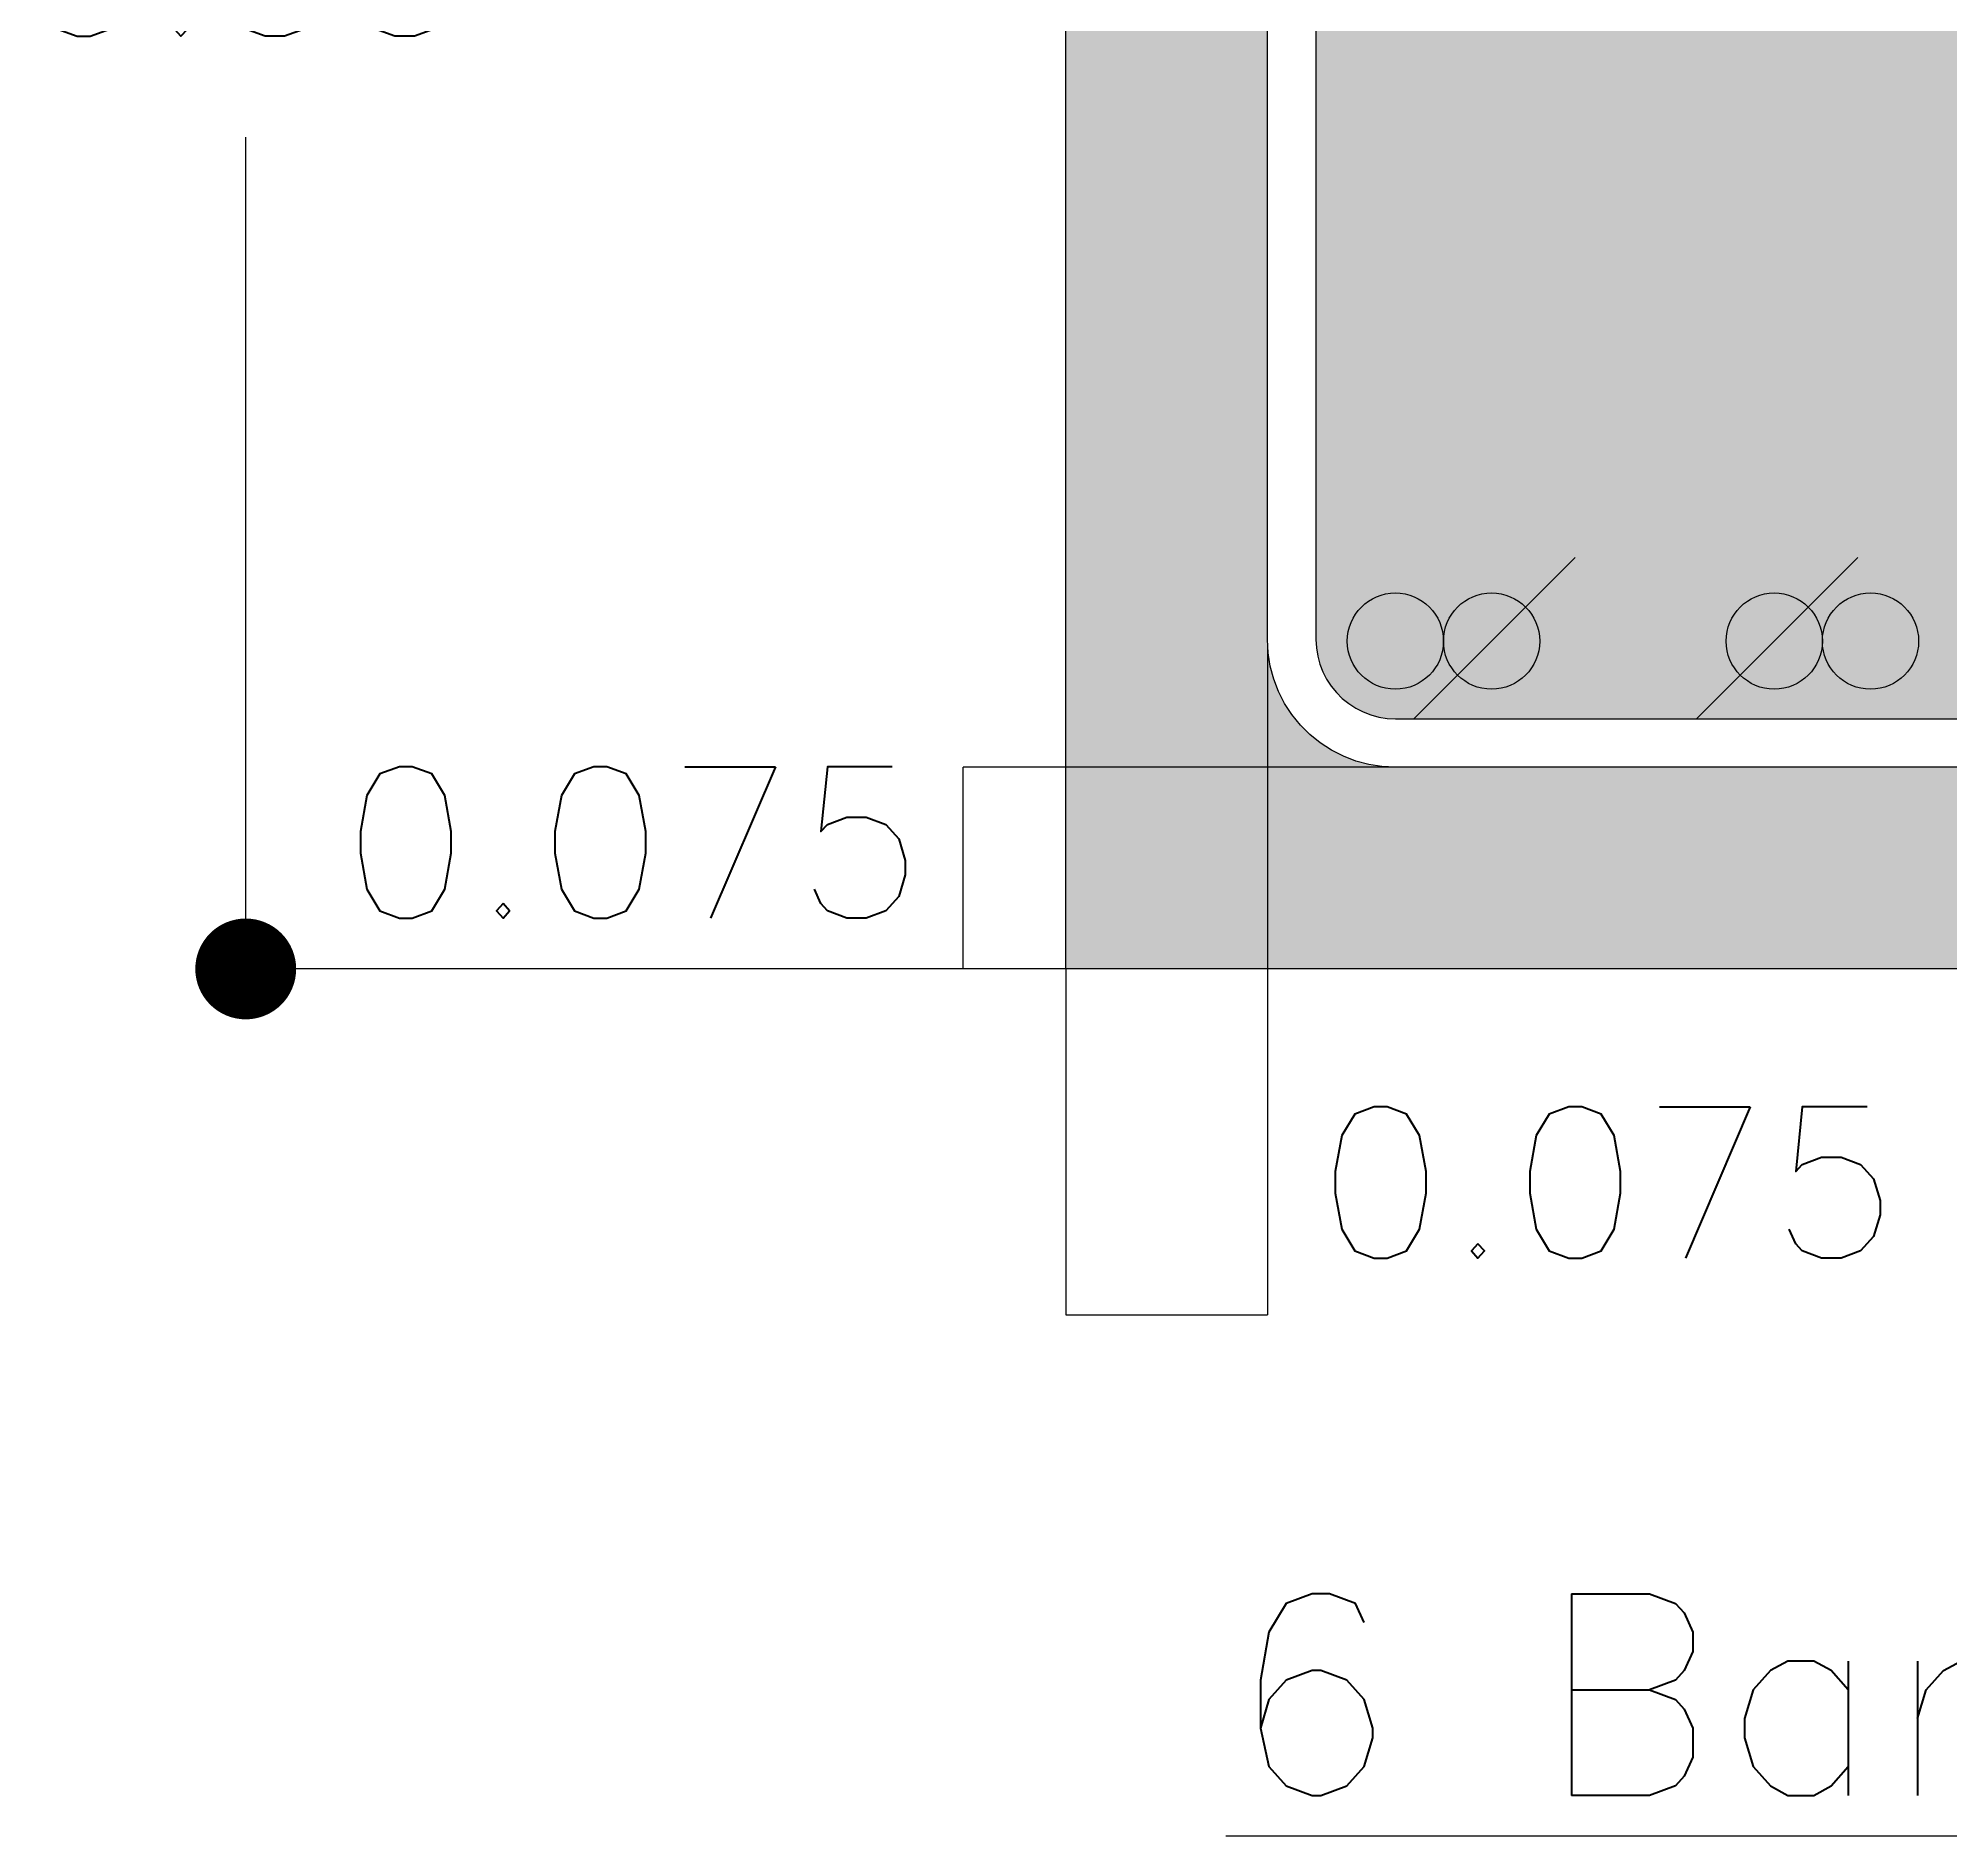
# Model space of a CAD drawing. Header units: millimetres. Extents: x 0 to 212, y -9 to 41.
# Drawn here: x 32.7565 to 33.1354, y -2.5506 to -2.194 of the extents above; entities that cross this region are included whole.
import ezdxf

# ---------------------------------------------------------------- set-up
doc = ezdxf.new("R2010")
doc.units = ezdxf.units.MM
doc.header["$LTSCALE"] = 0.01
doc.header["$PDMODE"] = 3
for name, color, linetype in [('FC_BORDES', 4, 'Continuous'), ('FC_COTAS', 1, 'Continuous'), ('FC_HATCH 254', 254, 'Continuous'), ('FC_R-80', 11, 'Continuous'), ('FC_REFUERZO 2', 1, 'Continuous')]:
    doc.layers.add(name, color=color, linetype=linetype)
doc.styles.add('FC_TEXT1', font='romans.shx')
doc.dimstyles.new('FC_COTAS', dxfattribs={"dimtxt": 0.0015, "dimasz": 0.001, "dimexe": 0, "dimexo": 0, "dimgap": 0.001, "dimtad": 1, "dimtih": 1, "dimtoh": 1, "dimzin": 0, "dimdsep": 46, "dimtxsty": 'FC_TEXT1', "dimblk": 'DOT', "dimcen": 0.09, "dimclrd": 256, "dimclre": 256, "dimclrt": 256, "dimadec": 0, "dimazin": 0, "dimtfac": 1, "dimtix": 1, "dimtmove": 2, "dimatfit": 3, "dimfxl": 1.002, "dimtolj": 1, "dimtzin": 0, "dimlwd": -1, "dimarcsym": 0})

# ---------------------------------------------------------------- blocks, each defined once
blk = doc.blocks.new('*D76')
at = {"layer": 'Defpoints', "color": 0, "transparency": 16777216}
for p in [(33.00018, -2.31328), (32.96018, -2.37862), (33.00018, -2.44722)]:
    blk.add_point(p, dxfattribs=at)
at = {"layer": 'FC_COTAS', "lineweight": -2, "transparency": 16777216}
for p, q in [((33.00018, -2.31328), (33.00018, -2.44722)), ((32.96018, -2.37862), (32.96018, -2.44722))]:
    blk.add_line(p, q, dxfattribs=at)
at = {"layer": 'FC_COTAS', "transparency": 16777216}
blk.add_line((32.96018, -2.44722), (33.00018, -2.44722), dxfattribs=at)
at = {"layer": 'FC_COTAS', "transparency": 16777216, "insert": (33.06761, -2.42097), "char_height": 0.03, "attachment_point": 5, "style": 'FC_TEXT1'}
blk.add_mtext('\\A1;0.075', dxfattribs=at)
blk = doc.blocks.new('_Dot')
at = {"color": 0, "linetype": 'ByBlock', "lineweight": -2}
blk.add_line((-0.5, 0), (-1, 0), dxfattribs=at)
at = {"color": 0, "linetype": 'ByBlock', "const_width": 0.5}
blk.add_lwpolyline([(-0.25, 0, 1), (0.25, 0, 1)], format="xyb", close=True, dxfattribs=at)
blk = doc.blocks.new('*D77')
at = {"layer": 'Defpoints', "color": 0, "transparency": 16777216}
for p in [(32.93982, -2.33862), (33.02552, -2.33862), (32.96018, -2.37862)]:
    blk.add_point(p, dxfattribs=at)
at = {"layer": 'FC_COTAS', "lineweight": -2, "transparency": 16777216}
for p, q in [((33.02552, -2.33862), (32.93982, -2.33862)), ((32.96018, -2.37862), (32.93982, -2.37862))]:
    blk.add_line(p, q, dxfattribs=at)
at = {"layer": 'FC_COTAS', "transparency": 16777216}
blk.add_line((32.93982, -2.37862), (32.93982, -2.33862), dxfattribs=at)
at = {"layer": 'FC_COTAS', "transparency": 16777216, "insert": (32.87433, -2.35352), "char_height": 0.03, "attachment_point": 5, "style": 'FC_TEXT1'}
blk.add_mtext('\\A1;0.075', dxfattribs=at)
blk = doc.blocks.new('*D220')
at = {"layer": 'Defpoints', "color": 0, "transparency": 16777216}
for p in [(32.79759, -1.97862), (32.96018, -1.97862), (32.96018, -2.37862)]:
    blk.add_point(p, dxfattribs=at)
at = {"layer": 'FC_COTAS', "lineweight": -2, "transparency": 16777216}
for p, q in [((32.96018, -1.97862), (32.79759, -1.97862)), ((32.96018, -2.37862), (32.79759, -2.37862))]:
    blk.add_line(p, q, dxfattribs=at)
at = {"layer": 'FC_COTAS', "transparency": 16777216}
for p, q in [((32.79759, -1.99862), (32.79759, -2.14362)), ((32.79759, -2.35862), (32.79759, -2.21362))]:
    blk.add_line(p, q, dxfattribs=at)
at = {"layer": 'FC_COTAS', "transparency": 16777216, "xscale": 0.02, "yscale": 0.02, "zscale": 0.02}
for p, rotation in [((32.79759, -1.97862), 90), ((32.79759, -2.37862), 270)]:
    blk.add_blockref('_Dot', p, dxfattribs=dict(at, rotation=rotation))
at = {"layer": 'FC_COTAS', "transparency": 16777216, "insert": (32.79759, -2.17862), "char_height": 0.03, "attachment_point": 5, "style": 'FC_TEXT1'}
blk.add_mtext('\\A1;0.35', dxfattribs=at)
blk = doc.blocks.new('*U40')
at = {"color": 0, "ltscale": 1.5}
blk.add_lwpolyline([(-0.06484, -0.00961), (-0.06485, -0.0096)], dxfattribs=at)
blk.add_wipeout([(-0.08279, 0), (0.08466, 0), (0.08731, -0.00014), (0.08993, -0.00055), (0.09249, -0.00124), (0.09497, -0.00219), (0.09733, -0.00339), (0.09955, -0.00484), (0.10162, -0.00651), (0.10349, -0.00838), (0.10516, -0.01045), (0.10661, -0.01267), (0.10781, -0.01503), (0.10876, -0.01751), (0.10945, -0.02007), (0.10986, -0.02269), (0.11, -0.02534), (0.11, -0.29466), (0.10986, -0.29731), (0.10945, -0.29993), (0.10876, -0.30249), (0.10781, -0.30497), (0.10661, -0.30733), (0.10516, -0.30955), (0.10349, -0.31162), (0.10162, -0.31349), (0.09955, -0.31516), (0.09733, -0.31661), (0.09497, -0.31781), (0.09249, -0.31876), (0.08993, -0.31945), (0.08731, -0.31986), (0.08466, -0.32), (-0.08466, -0.32), (-0.08731, -0.31986), (-0.08993, -0.31945), (-0.09249, -0.31876), (-0.09497, -0.31781), (-0.09733, -0.31661), (-0.09955, -0.31516), (-0.10162, -0.31349), (-0.10349, -0.31162), (-0.10516, -0.30955), (-0.10661, -0.30733), (-0.10781, -0.30497), (-0.10876, -0.30249), (-0.10945, -0.29993), (-0.10986, -0.29731), (-0.11, -0.29466), (-0.11, -0.02534), (-0.10986, -0.02269), (-0.10945, -0.02007), (-0.10876, -0.01751), (-0.10781, -0.01503), (-0.10661, -0.01267), (-0.10516, -0.01045), (-0.10349, -0.00838), (-0.10162, -0.00651), (-0.09955, -0.00484), (-0.09733, -0.00339), (-0.09497, -0.00219), (-0.09249, -0.00124), (-0.08993, -0.00055), (-0.08731, -0.00014), (-0.08472, 0), (-0.08201, -0.00014), (-0.07939, -0.00055), (-0.07683, -0.00124), (-0.07435, -0.00219), (-0.07199, -0.00339), (-0.06977, -0.00484), (-0.06839, -0.00595), (-0.03495, -0.04034), (-0.04183, -0.04703), (-0.07297, -0.01482), (-0.07414, -0.01365), (-0.07542, -0.01262), (-0.0768, -0.01172), (-0.07826, -0.01097), (-0.0798, -0.01038), (-0.08139, -0.00996), (-0.08302, -0.0097), (-0.08466, -0.00961), (-0.0863, -0.0097), (-0.08793, -0.00996), (-0.08952, -0.01038), (-0.09106, -0.01097), (-0.09252, -0.01172), (-0.0939, -0.01262), (-0.09518, -0.01365), (-0.09635, -0.01482), (-0.09738, -0.0161), (-0.09828, -0.01748), (-0.09903, -0.01894), (-0.09962, -0.02048), (-0.10004, -0.02207), (-0.1003, -0.0237), (-0.10039, -0.02534), (-0.1003, -0.02698), (-0.10004, -0.02861), (-0.09962, -0.0302), (-0.09903, -0.03174), (-0.09828, -0.0332), (-0.09738, -0.03458), (-0.09635, -0.03586), (-0.09518, -0.03703), (-0.09405, -0.03794), (-0.0645, -0.06914), (-0.07146, -0.07574), (-0.1004, -0.0452), (-0.1004, -0.29466), (-0.1003, -0.2963), (-0.10004, -0.29793), (-0.09962, -0.29952), (-0.09903, -0.30106), (-0.09828, -0.30252), (-0.09738, -0.3039), (-0.09635, -0.30518), (-0.09518, -0.30635), (-0.0939, -0.30738), (-0.09252, -0.30828), (-0.09106, -0.30903), (-0.08952, -0.30962), (-0.08793, -0.31004), (-0.0863, -0.3103), (-0.08466, -0.3104), (0.08466, -0.3104), (0.0863, -0.3103), (0.08793, -0.31004), (0.08952, -0.30962), (0.09106, -0.30903), (0.09252, -0.30828), (0.0939, -0.30738), (0.09518, -0.30635), (0.09635, -0.30518), (0.09738, -0.3039), (0.09828, -0.30252), (0.09903, -0.30106), (0.09962, -0.29952), (0.10004, -0.29793), (0.1003, -0.2963), (0.1004, -0.29466), (0.1004, -0.02534), (0.1003, -0.0237), (0.10004, -0.02207), (0.09962, -0.02048), (0.09903, -0.01894), (0.09828, -0.01748), (0.09738, -0.0161), (0.09635, -0.01482), (0.09518, -0.01365), (0.0939, -0.01262), (0.09252, -0.01172), (0.09106, -0.01097), (0.08952, -0.01038), (0.08793, -0.00996), (0.0863, -0.0097), (0.08573, -0.00967), (-0.06464, -0.00967), (-0.06833, -0.00588), (-0.06971, -0.00476), (-0.07194, -0.00331), (-0.07431, -0.0021), (-0.0768, -0.00114), (-0.07937, -0.00046), (-0.082, -0.00004)], dxfattribs=at)
blk.add_lwpolyline([(-0.08279, 0), (0.08466, 0), (0.08731, -0.00014), (0.08993, -0.00055), (0.09249, -0.00124), (0.09497, -0.00219), (0.09733, -0.00339), (0.09955, -0.00484), (0.10162, -0.00651), (0.10349, -0.00838), (0.10516, -0.01045), (0.10661, -0.01267), (0.10781, -0.01503), (0.10876, -0.01751), (0.10945, -0.02007), (0.10986, -0.02269), (0.11, -0.02534), (0.11, -0.29466), (0.10986, -0.29731), (0.10945, -0.29993), (0.10876, -0.30249), (0.10781, -0.30497), (0.10661, -0.30733), (0.10516, -0.30955), (0.10349, -0.31162), (0.10162, -0.31349), (0.09955, -0.31516), (0.09733, -0.31661), (0.09497, -0.31781), (0.09249, -0.31876), (0.08993, -0.31945), (0.08731, -0.31986), (0.08466, -0.32), (-0.08466, -0.32), (-0.08731, -0.31986), (-0.08993, -0.31945), (-0.09249, -0.31876), (-0.09497, -0.31781), (-0.09733, -0.31661), (-0.09955, -0.31516), (-0.10162, -0.31349), (-0.10349, -0.31162), (-0.10516, -0.30955), (-0.10661, -0.30733), (-0.10781, -0.30497), (-0.10876, -0.30249), (-0.10945, -0.29993), (-0.10986, -0.29731), (-0.11, -0.29466), (-0.11, -0.02534), (-0.10986, -0.02269), (-0.10945, -0.02007), (-0.10876, -0.01751), (-0.10781, -0.01503), (-0.10661, -0.01267), (-0.10516, -0.01045), (-0.10349, -0.00838), (-0.10162, -0.00651), (-0.09955, -0.00484), (-0.09733, -0.00339), (-0.09497, -0.00219), (-0.09249, -0.00124), (-0.08993, -0.00055), (-0.08731, -0.00014), (-0.08472, 0), (-0.08201, -0.00014), (-0.07939, -0.00055), (-0.07683, -0.00124), (-0.07435, -0.00219), (-0.07199, -0.00339), (-0.06977, -0.00484), (-0.06839, -0.00595), (-0.03495, -0.04034), (-0.04183, -0.04703), (-0.07297, -0.01482), (-0.07414, -0.01365), (-0.07542, -0.01262), (-0.0768, -0.01172), (-0.07826, -0.01097), (-0.0798, -0.01038), (-0.08139, -0.00996), (-0.08302, -0.0097), (-0.08466, -0.00961), (-0.0863, -0.0097), (-0.08793, -0.00996), (-0.08952, -0.01038), (-0.09106, -0.01097), (-0.09252, -0.01172), (-0.0939, -0.01262), (-0.09518, -0.01365), (-0.09635, -0.01482), (-0.09738, -0.0161), (-0.09828, -0.01748), (-0.09903, -0.01894), (-0.09962, -0.02048), (-0.10004, -0.02207), (-0.1003, -0.0237), (-0.10039, -0.02534), (-0.1003, -0.02698), (-0.10004, -0.02861), (-0.09962, -0.0302), (-0.09903, -0.03174), (-0.09828, -0.0332), (-0.09738, -0.03458), (-0.09635, -0.03586), (-0.09518, -0.03703), (-0.09405, -0.03794), (-0.0645, -0.06914), (-0.07146, -0.07574), (-0.1004, -0.0452), (-0.1004, -0.29466), (-0.1003, -0.2963), (-0.10004, -0.29793), (-0.09962, -0.29952), (-0.09903, -0.30106), (-0.09828, -0.30252), (-0.09738, -0.3039), (-0.09635, -0.30518), (-0.09518, -0.30635), (-0.0939, -0.30738), (-0.09252, -0.30828), (-0.09106, -0.30903), (-0.08952, -0.30962), (-0.08793, -0.31004), (-0.0863, -0.3103), (-0.08466, -0.3104), (0.08466, -0.3104), (0.0863, -0.3103), (0.08793, -0.31004), (0.08952, -0.30962), (0.09106, -0.30903), (0.09252, -0.30828), (0.0939, -0.30738), (0.09518, -0.30635), (0.09635, -0.30518), (0.09738, -0.3039), (0.09828, -0.30252), (0.09903, -0.30106), (0.09962, -0.29952), (0.10004, -0.29793), (0.1003, -0.2963), (0.1004, -0.29466), (0.1004, -0.02534), (0.1003, -0.0237), (0.10004, -0.02207), (0.09962, -0.02048), (0.09903, -0.01894), (0.09828, -0.01748), (0.09738, -0.0161), (0.09635, -0.01482), (0.09518, -0.01365), (0.0939, -0.01262), (0.09252, -0.01172), (0.09106, -0.01097), (0.08952, -0.01038), (0.08793, -0.00996), (0.0863, -0.0097), (0.08573, -0.00967), (-0.06464, -0.00967), (-0.06833, -0.00588), (-0.06971, -0.00476), (-0.07194, -0.00331), (-0.07431, -0.0021), (-0.0768, -0.00114), (-0.07937, -0.00046), (-0.082, -0.00004)], close=True, dxfattribs=at)
blk.add_lwpolyline([(-0.1004, -0.0452), (-0.10039, -0.02534)], dxfattribs=at)

msp = doc.modelspace()

# ---------------------------------------------------------------- hatches: boundary and pattern name
at = {"layer": 'FC_HATCH 254'}
h = msp.add_hatch(color=256, dxfattribs=at)
h.dxf.hatch_style = 1
h.paths.add_polyline_path([(32.96018, -2.37862), (32.96018, -1.97862), (33.26018, -1.97862), (33.26018, -2.37862)])
at = {"layer": 'FC_REFUERZO 2'}
for points in [[(33.02552, -2.30405, -1), (33.02552, -2.32313, -1)], [(33.11972, -2.30405, 1), (33.11972, -2.32313, 1)]]:
    msp.add_hatch(color=256, dxfattribs=at).paths.add_polyline_path(points)

# ---------------------------------------------------------------- linework, layer by layer
at = {"layer": 'FC_BORDES'}
msp.add_lwpolyline([(32.96018, -2.37862), (32.96018, -1.97862), (33.26018, -1.97862), (33.26018, -2.37862)], close=True, dxfattribs=at)
at = {"layer": 'FC_REFUERZO 2', "ltscale": 0.35}
for points in [[(33.06116, -2.29703), (33.02804, -2.33016)], [(33.08408, -2.33016), (33.11721, -2.29703)]]:
    msp.add_lwpolyline(points, dxfattribs=at)
at = {"layer": 'FC_REFUERZO 2'}
for centre in [(33.02552, -2.31359), (33.0446, -2.31359), (33.10064, -2.31359), (33.11972, -2.31359)]:
    msp.add_circle(centre, 0.00954, dxfattribs=at)

# ---------------------------------------------------------------- texts
at = {"layer": 'FC_R-80', "color": 11, "insert": (33.11018, -2.54256), "char_height": 0.04, "attachment_point": 8, "style": 'FC_TEXT1'}
msp.add_mtext('{\\L6 Barras}', dxfattribs=at)

# ---------------------------------------------------------------- dimensions: what is measured, and where the dimension line sits
at = {"layer": 'FC_COTAS'}
dim = msp.add_linear_dim(base=(32.79759, -1.97862), p1=(32.96018, -2.37862), p2=(32.96018, -1.97862), angle=90, text='0.35', dimstyle='FC_COTAS', override={"dimscale": 0, "dimtix": 1, "dimtofl": 1, "dimtmove": 2, "dimatfit": 1}, dxfattribs=at)
dim.commit()
dim.dimension.update_dxf_attribs({"geometry": '*D220', "text_midpoint": (32.79759, -2.17862)})
dim = msp.add_linear_dim(base=(33.00018, -2.44722), p1=(32.96018, -2.37862), p2=(33.00018, -2.31328), text='0.075', dimstyle='FC_COTAS', override={"dimscale": 0, "dimtix": 1, "dimtofl": 1, "dimtmove": 2, "dimatfit": 1}, dxfattribs=at)
dim.commit()
dim.dimension.update_dxf_attribs({"geometry": '*D76', "text_midpoint": (33.06761, -2.42097), "dimtype": 128})
dim = msp.add_linear_dim(base=(32.93982, -2.33862), p1=(32.96018, -2.37862), p2=(33.02552, -2.33862), angle=90, text='0.075', dimstyle='FC_COTAS', override={"dimscale": 0, "dimtix": 1, "dimtofl": 1, "dimtmove": 2, "dimatfit": 1}, dxfattribs=at)
dim.commit()
dim.dimension.update_dxf_attribs({"geometry": '*D77', "text_midpoint": (32.87433, -2.35352), "dimtype": 128})

# ---------------------------------------------------------------- next in the draw order: block references
at = {"layer": 'FC_REFUERZO 2'}
msp.add_blockref('*U40', (33.11018, -2.01862), dxfattribs=at)

doc.saveas('drawing.dxf')
